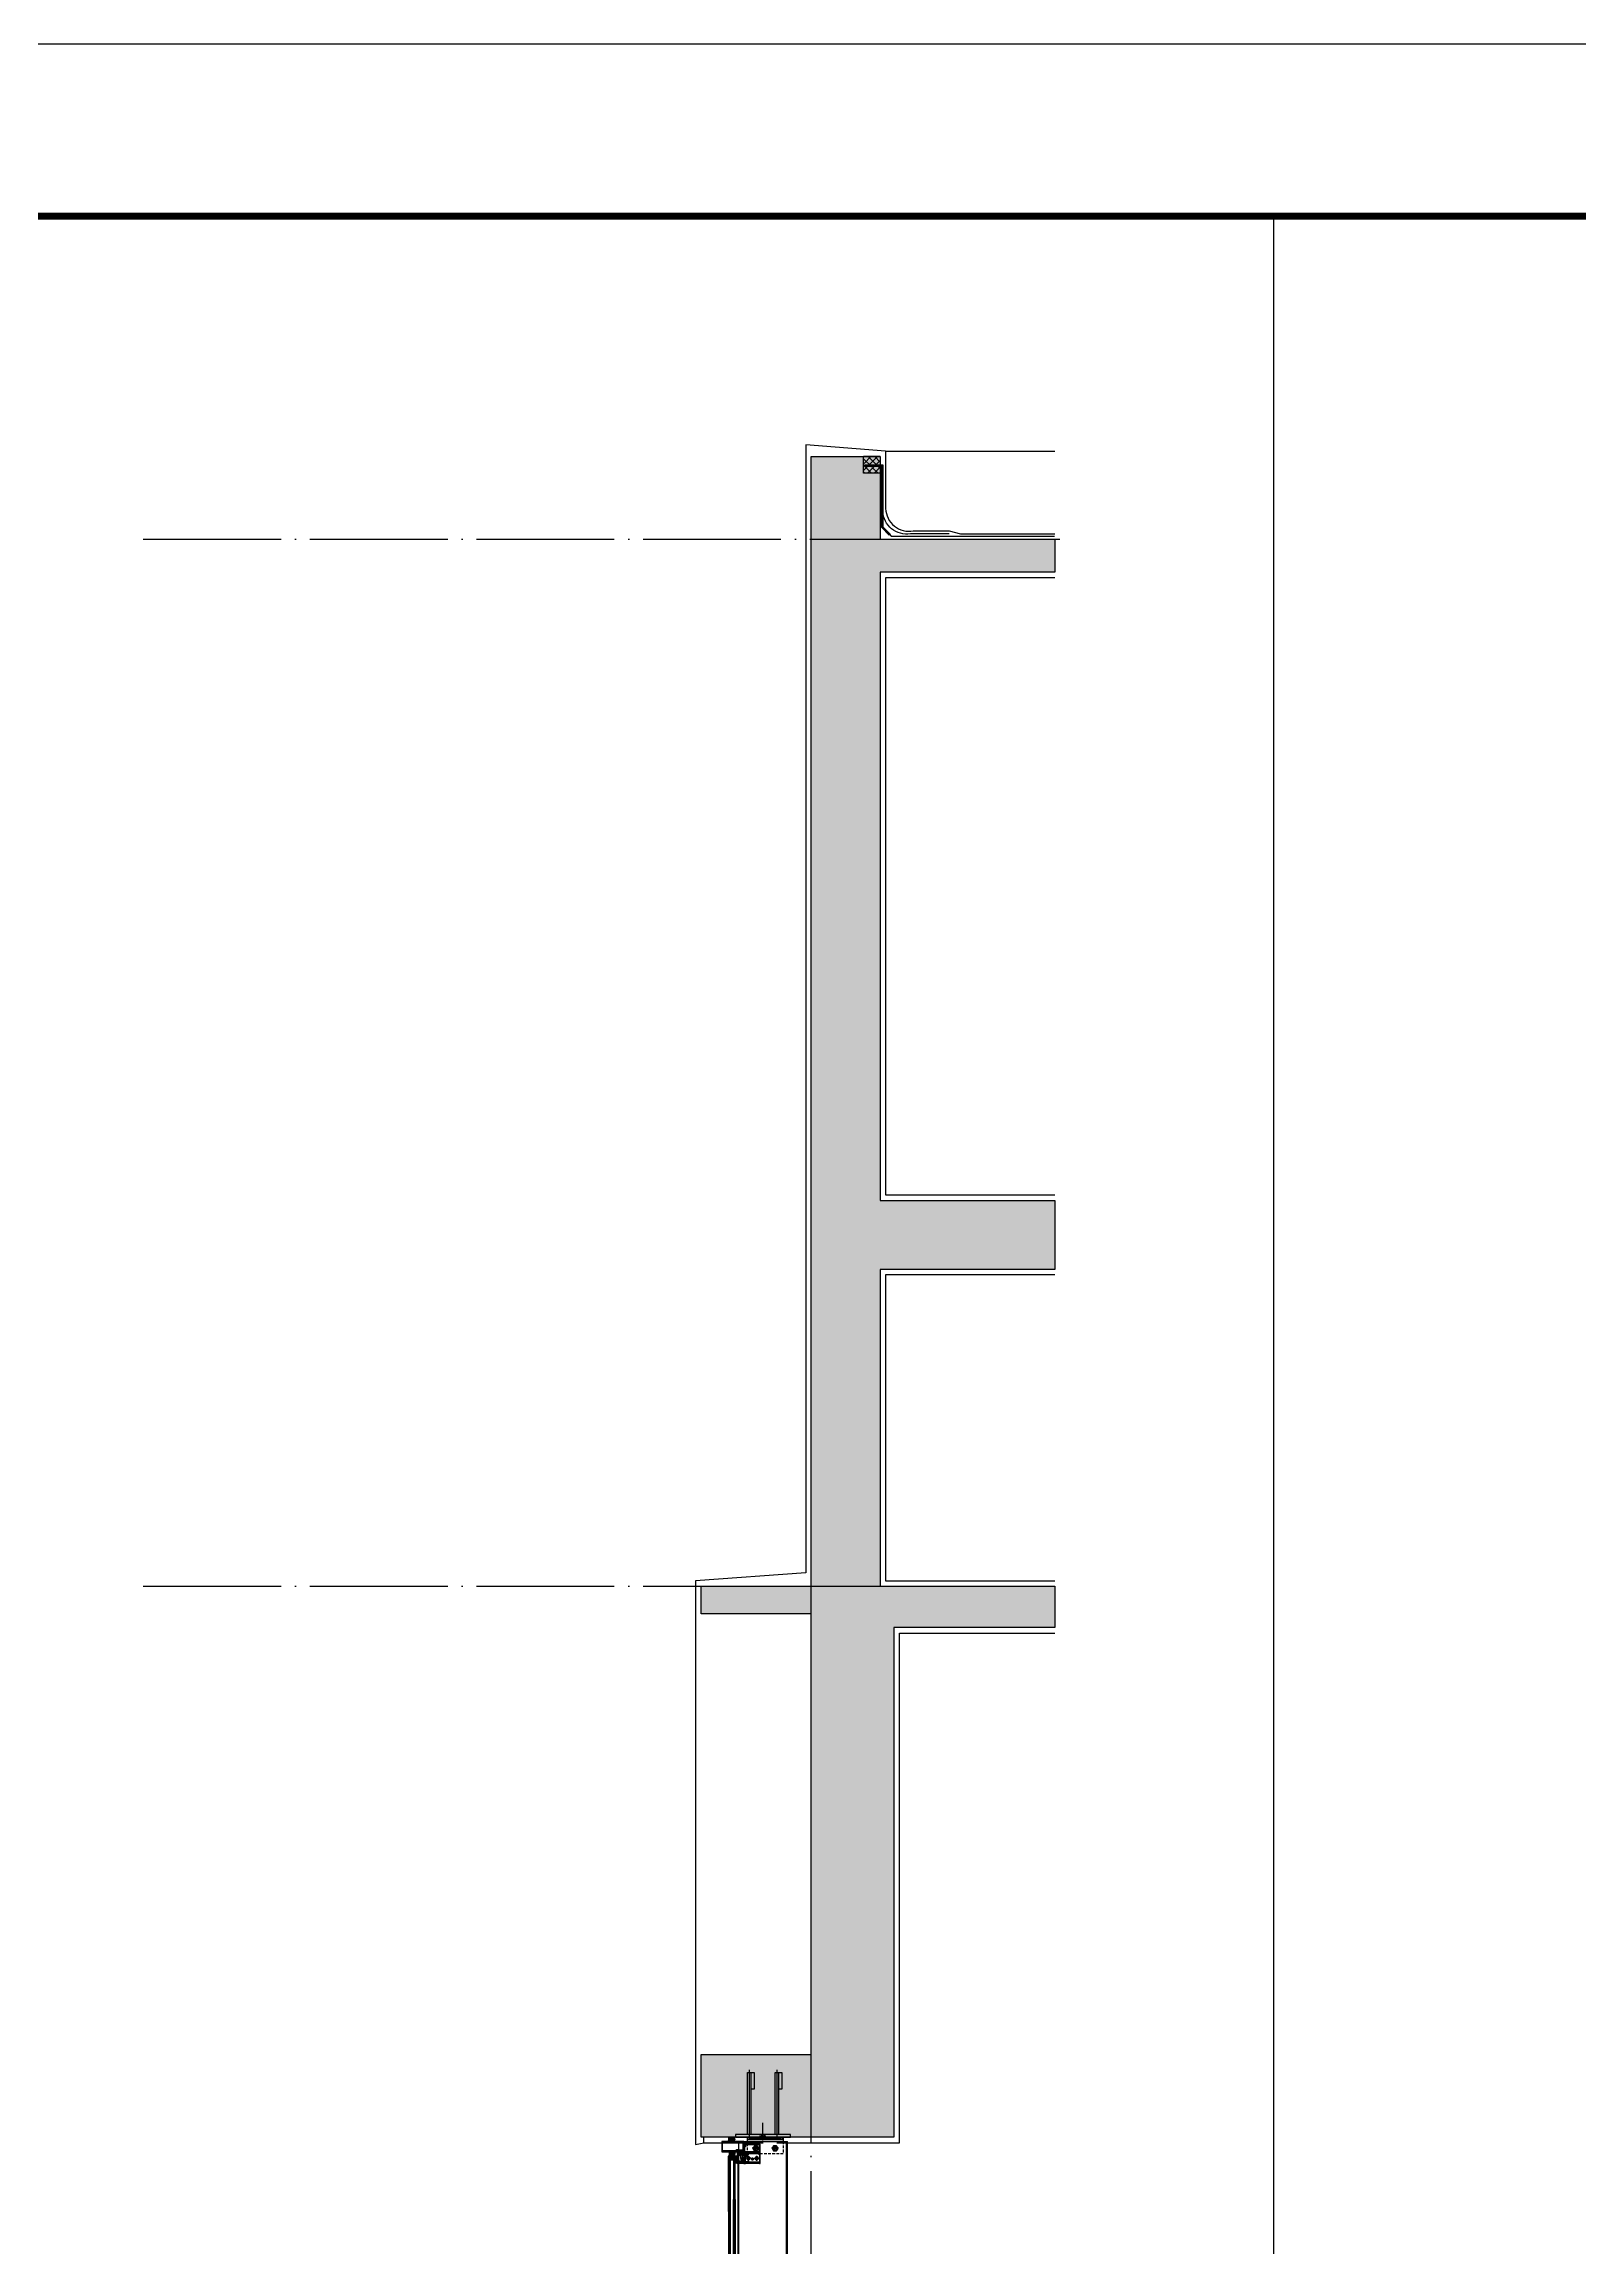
# Model space of a CAD drawing. Extents: x 6843040 to 15500510, y -6507076 to -4940511.
# Drawn here: x 7654999 to 7660575, y -6154446 to -6146447 of the extents above; entities that cross this region are included whole.
import ezdxf
from ezdxf.enums import TextEntityAlignment as Align

# ---------------------------------------------------------------- set-up
doc = ezdxf.new("R2010")
doc.units = 0
doc.header["$LTSCALE"] = 1000
doc.header["$MEASUREMENT"] = 0
for name, pattern in [('ACAD_ISO04W100', [30.5, 24, -3, 0.5, -3]), ('CENTER', [50.8, 31.75, -6.35, 6.35, -6.35]), ('CONTINOUS', [0]), ('DASHED', [0.75, 0.5, -0.25]), ('DOTE', [2.42, 2, -0.2, 0.02, -0.2]), ('HIDDEN', [0.375, 0.25, -0.125]), ('HIDDEN2', [0.1875, 0.125, -0.0625])]:
    doc.linetypes.add(name, pattern=pattern)
for name, color, linetype in [('-07B2-附件', 8, 'Continuous'), ('1', 1, 'Continuous'), ('3T_WOOD', 21, 'Continuous'), ('A.P', 21, 'Continuous'), ('Bolt', 240, 'Continuous'), ('CENTER中心线层', 1, 'CENTER'), ('COLUMN', 10, 'Continuous'), ('DOTE', 8, 'DOTE'), ('E_LINE_4', 5, 'Continuous'), ('E_LINE_5', 8, 'Continuous'), ('FASTENER紧固件', 2, 'Continuous'), ('FRSTENER紧固件', 2, 'Continuous'), ('GC', 3, 'Continuous'), ('HATCH', 9, 'Continuous'), ('LT-dim 20', 253, 'Continuous'), ('LT-dim 50', 253, 'Continuous'), ('LT-dim 8', 253, 'Continuous'), ('LT-Fill-玻璃1', 14, 'Continuous'), ('LT-中线', 6, 'Continuous'), ('LT-文字标注', 7, 'Continuous'), ('LT-焊缝', 1, 'Continuous'), ('LT-玻璃', 4, 'Continuous'), ('LT-细线', 1, 'Continuous'), ('LT-铝板', 31, 'Continuous'), ('PJ', 25, 'Continuous'), ('PUB_HATCH', 8, 'Continuous'), ('PUB_TITLE', 4, 'Continuous'), ('STELL', 2, 'Continuous'), ('XC', 61, 'Continuous'), ('XX', 8, 'DASHED'), ('ZX', 1, 'CENTER'), ('密封胶填充', 111, 'Continuous'), ('批荡层', 213, 'Continuous'), ('泡沫棒填充', 71, 'Continuous')]:
    doc.layers.add(name, color=color, linetype=linetype)
for name, color, linetype, lineweight in [('002CEN', 1, 'CENTER', 13), ('003DOT', 253, 'HIDDEN', 13), ('009CON', 6, 'CONTINOUS', 15)]:
    doc.layers.add(name, color=color, linetype=linetype, lineweight=lineweight)
doc.styles.add('LT-文字标注', font='romans.shx', dxfattribs={"width": 0.8, "bigfont": 'gbhzfs.shx'})

# ---------------------------------------------------------------- blocks, each defined once
blk = doc.blocks.new('LT-BLK-20220127160324', base_point=(-28533.2, -2765.2))
at = {"color": 1, "linetype": 'ACAD_ISO04W100', "ltscale": 0.4}
for p, q in [((-28777.8, -2715.2), (-28533.2, -2715.2)), ((-28521.3, -2765.2), (-28586, -2765.2)), ((-28777.8, -2815.2), (-28533.2, -2815.2))]:
    blk.add_line(p, q, dxfattribs=at)
at = {"layer": 'GC', "color": 3}
for points in [[(-28543.2, -2709.2), (-28768.2, -2709.2)], [(-28768.2, -2709.2), (-28768.2, -2733.2), (-28708.2, -2733.2), (-28708.2, -2721.2)], [(-28543.2, -2809.2), (-28768.2, -2809.2)], [(-28768.2, -2809.2), (-28768.2, -2833.2), (-28708.2, -2833.2), (-28708.2, -2821.2)]]:
    blk.add_lwpolyline(points, dxfattribs=at)
blk.add_lwpolyline([(-28543.2, -2865.2), (-28543.2, -2665.2), (-28533.2, -2665.2), (-28533.2, -2865.2)], close=True, dxfattribs=at)
at = {"layer": 'GC', "ltscale": 3}
for points in [[(-28768.2, -2721.2), (-28543.2, -2721.2)], [(-28768.2, -2821.2), (-28543.2, -2821.2)]]:
    blk.add_lwpolyline(points, dxfattribs=at)
at = {"layer": 'LT-文字标注', "style": 'LT-文字标注', "width": 0.8}
blk.add_text('MJ-01', height=6, rotation=270, dxfattribs=at).set_placement((-28541.6, -2776.9), align=Align.BOTTOM_RIGHT)
blk = doc.blocks.new('LT-BLK-20221110170712', base_point=(70366.6, 148976.2))
at = {"layer": 'LT-铝板'}
blk.add_lwpolyline([(70377.3, 148988.7), (70366.8, 148988.7, 0.414214), (70366.3, 148988.2), (70366.3, 148986.2, 0.414214), (70366.8, 148985.7), (70370.3, 148985.7, -0.414214), (70370.8, 148985.2), (70370.8, 148981.7), (70370.8, 148978.2, -0.414214), (70370.3, 148977.7), (70366.8, 148977.7, 0.414214), (70366.3, 148977.2), (70366.3, 148975.2, 0.414214), (70366.8, 148974.7), (70372.3, 148974.7, -0.414214), (70372.8, 148974.2), (70372.8, 148962.7, -0.414214), (70372.3, 148962.2, 0.414214), (70371.8, 148961.7), (70371.8, 148960.7, 0.414214), (70372.3, 148960.2), (70375.3, 148960.2, 0.339454), (70375.8, 148960.6), (70377.3, 148966.2), (70377.3, 148981.2), (70376.8, 148981.7), (70377.3, 148982.2)], format="xyb", close=True, dxfattribs=at)
blk = doc.blocks.new('LT-BLK-20221110170740', base_point=(70370.1, 148964.7))
at = {"layer": 'LT-细线', "lineweight": 25}
blk.add_lwpolyline([(70366.5, 148952.2), (70366.5, 148951.4, 0.414214), (70366.7, 148951.2), (70367.6, 148951.2, 0.414214), (70367.8, 148951.4), (70367.8, 148963.2, -0.414214), (70368, 148963.3), (70369, 148963.3, -0.487404), (70369.1, 148963.2), (70369.1, 148962, 0.414214), (70369.3, 148961.8), (70370, 148961.8, 0.414214), (70370.1, 148962), (70370.1, 148967.5, 0.414214), (70370, 148967.6), (70369.3, 148967.6, 0.414214), (70369.1, 148967.5), (70369.1, 148966.3, -0.487404), (70369, 148966.1), (70368, 148966.1, -0.414214), (70367.8, 148966.3), (70367.8, 148969, 0.414214), (70367.6, 148969.2), (70366.7, 148969.2, 0.414214), (70366.5, 148969), (70366.5, 148968.2, -0.287157), (70366.5, 148966.2, -0.287157), (70366.5, 148964.2, -0.287157), (70366.5, 148962.2, -0.287157), (70366.5, 148960.2, -0.287157), (70366.5, 148958.2, -0.287157), (70366.5, 148956.2, -0.287157), (70366.5, 148954.2, -0.287157)], format="xyb", close=True, dxfattribs=at)
blk = doc.blocks.new('LT-BLK-20221110170832', base_point=(70370.1, 148964.7))
at = {"layer": '1'}
h = blk.add_hatch(dxfattribs=at)
h.set_pattern_fill('ANSI31', color=252, scale=0.3, angle=-180, style=0)
h.set_pattern_definition([(315, (69125.05355, 144959.7555), (-0.6735192, -0.6735192), [])])
h.paths.add_polyline_path([(70367.8, 148963.2, -0.414214), (70368, 148963.3), (70369, 148963.3, -0.487404), (70369.1, 148963.2), (70369.1, 148962, 0.414214), (70369.3, 148961.8), (70370, 148961.8, 0.414214), (70370.1, 148962), (70370.1, 148967.5, 0.414214), (70370, 148967.6), (70369.3, 148967.6, 0.414214), (70369.1, 148967.5), (70369.1, 148966.3, -0.487404), (70369, 148966.1), (70368, 148966.1, -0.414214), (70367.8, 148966.3), (70367.8, 148969, 0.414214), (70367.6, 148969.2), (70366.7, 148969.2, 0.414214), (70366.5, 148969), (70366.5, 148968.2, -0.287157), (70366.5, 148966.2, -0.287157), (70366.5, 148964.2, -0.287157), (70366.5, 148962.2, -0.287157), (70366.5, 148960.2, -0.287157), (70366.5, 148958.2, -0.287157), (70366.5, 148956.2, -0.287157), (70366.5, 148954.2, -0.287157), (70366.5, 148952.2), (70366.5, 148951.4, 0.414214), (70366.7, 148951.2), (70367.6, 148951.2, 0.414214), (70367.8, 148951.4)])
at = {"layer": 'LT-细线'}
blk.add_blockref('LT-BLK-20221110170740', (70370.1, 148964.7), dxfattribs=at)
blk = doc.blocks.new('LT-BLK-20221110170731', base_point=(70370.1, 148951.3))
at = {"layer": 'LT-铝板'}
for points in [[(70391.5, 148949.7, 0.414214), (70391, 148950.2), (70389, 148950.2, -0.414214), (70387.5, 148951.7), (70387.5, 148976.2, 0.414214), (70387, 148976.7), (70386, 148976.7, 0.414214), (70385.5, 148976.2), (70385.5, 148959.2, -0.414214), (70385, 148958.7), (70372.6, 148958.7, -0.414214), (70372.1, 148959.2), (70372.1, 148969.8, -0.267949), (70372.4, 148970.3, 0.267949), (70372.6, 148970.7), (70372.6, 148970.7, 0.414214), (70372.1, 148971.2), (70367.4, 148971.2, 0.414214), (70366.6, 148970.5), (70366.6, 148970.5, 0.402543), (70367.3, 148969.7, -0.402543), (70367.8, 148969.2), (70367.8, 148967.2, 0.414214), (70368.3, 148966.7, 0.414214), (70368.8, 148967.2), (70368.8, 148967.7, -0.414214), (70369.3, 148968.2), (70369.6, 148968.2, -0.414214), (70370.1, 148967.7), (70370.1, 148961.7, -0.414214), (70369.6, 148961.2), (70369.3, 148961.2, -0.414214), (70368.8, 148961.7), (70368.8, 148962.2, 0.414214), (70368.3, 148962.7), (70368.3, 148962.7, 0.414214), (70367.8, 148962.2), (70367.8, 148951.2, -0.402543), (70367.3, 148950.7, 0.402543), (70366.6, 148950, 0.414214), (70367.4, 148949.2), (70391, 148949.2, 0.414214)], [(70385, 148951.2, 0.414214), (70385.5, 148951.7), (70385.5, 148956.7, 0.414214), (70385, 148957.2), (70370.3, 148957.2, 0.414214), (70369.8, 148956.7), (70369.8, 148951.7, 0.414214), (70370.3, 148951.2)]]:
    blk.add_lwpolyline(points, format="xyb", close=True, dxfattribs=at)
blk = doc.blocks.new('LT-BLK-20221110171121', base_point=(70395.5, 148950.2))
at = {"layer": '1'}
h = blk.add_hatch(dxfattribs=at)
h.set_pattern_fill('ANSI37', color=252, scale=0.5, angle=-180, style=0)
h.set_pattern_definition([(315, (70258.9578, 147994.0747), (-1.122532, -1.122532), []), (225, (70258.9578, 147994.0747), (-1.122532, 1.122532), [])])
h.paths.add_polyline_path([(70387.5, 148973.7), (70387.5, 148956.7), (70397.5, 148956.7), (70397.5, 148973.7)])
at = {"layer": '1', "color": 252}
for p, q in [((70397.5, 148948.9), (70387.5, 148956.7)), ((70397.5, 148956.7), (70387.5, 148948.9)), ((70397.5, 148948.9), (70387.5, 148956.7)), ((70397.5, 148956.7), (70387.5, 148948.9))]:
    blk.add_line(p, q, dxfattribs=at)
at = {"layer": 'LT-细线'}
for points in [[(70397.5, 148972.7), (70398.5, 148973.7), (70387.5, 148973.7)], [(70397.5, 148972.7), (70397.5, 148948.9), (70387.5, 148948.9), (70387.5, 148973.7)], [(70387.5, 148956.7), (70397.5, 148956.7)]]:
    blk.add_lwpolyline(points, dxfattribs=at)
blk = doc.blocks.new('LT-耐候密封胶缝')
at = {"layer": '密封胶填充'}
h = blk.add_hatch(dxfattribs=at)
h.set_pattern_fill('ANSI38', color=8, scale=0.04, angle=180, style=0)
h.set_pattern_definition([(225, (-9e-13, 6e-11), (0.0449013, -0.0449013), []), (315, (-9e-13, 6e-11), (0.134704, -0.0449013), [0.15875, -0.09525])])
edge = h.paths.add_edge_path()
edge.add_line((0.5, -1), (0.5, -0.02))
edge.add_arc((0, 1.8), 1.89, 254.6198, 285.3802, ccw=False)
edge.add_line((-0.5, -0.02), (-0.5, -1))
edge.add_arc((0, -1), 0.5, 0, 180, ccw=False)
at = {"layer": '泡沫棒填充'}
h = blk.add_hatch(dxfattribs=at)
h.set_pattern_fill('HONEY', color=8, scale=0.026667, angle=180, style=0)
h.set_pattern_definition([(180, (104.55329, -12.9341), (-0.127, -0.073323467), [0.08466667, -0.16933333]), (300, (104.55329, -12.9341), (0.126999985, -0.073323493), [0.08466667, -0.16933333]), (240, (104.55329, -12.9341), (-1.5e-08, -0.14664696), [-0.16933333, 0.08466667])])
h.paths.add_polyline_path([(0.5, -1, -1), (-0.5, -1, -1)])
at = {"layer": 'LT-细线'}
for points in [[(-0.5, -1), (-0.5, -0.02)], [(0.5, -0.02), (0.5, -1)]]:
    blk.add_lwpolyline(points, dxfattribs=at)
blk.add_lwpolyline([(-0.5, -0.02, 0.135029), (0.5, -0.02, 0.135029)], format="xyb", dxfattribs=at)
blk.add_circle((0, -1), 0.5, dxfattribs=at)
blk = doc.blocks.new('*U251')
at = {"layer": '-07B2-附件', "color": 6, "lineweight": -3}
for p, q in [((-5, 3.6), (-5, 0)), ((5, 0), (-5, 0)), ((-3, -15.1), (-3, 0)), ((0, 3.6), (0, 0)), ((0, 3.6), (0, 0)), ((3, -15.1), (3, 0)), ((5, 3.6), (5, 0)), ((6, -15.1), (-6, -15.1)), ((-6, -16.7), (-6, -15.1)), ((6, -16.7), (-6, -16.7)), ((-5.8, -23.1), (-5.8, -18.7)), ((-4.6, -18.3), (-4.6, -16.7)), ((4.6, -18.3), (-4.6, -18.3)), ((-4.3, -23.5), (4.3, -23.5)), ((3.9, -18.3), (-3.9, -18.3)), ((-3, -6), (-2.4, -7.2)), ((3, -6), (-3, -6)), ((3, -7.2), (-3, -7.2)), ((-3, -27.5), (-3, -23.5)), ((3, -27.5), (-3, -27.5)), ((-3, -27.5), (-2.4, -28.1)), ((-2.9, -23.1), (-2.9, -18.7)), ((-2.4, -15.1), (-2.4, -7.2)), ((-2.4, -28.1), (-2.4, -23.5)), ((2.4, -28.1), (-2.4, -28.1)), ((0, -18.3), (-0.9, -16.7)), ((0.9, -18.3), (0, -16.7)), ((3, -6), (2.4, -7.2)), ((2.4, -15.1), (2.4, -7.2)), ((2.4, -28.1), (2.4, -23.5)), ((3, -27.5), (2.4, -28.1)), ((2.9, -23.1), (2.9, -18.7)), ((3, -27.5), (3, -23.5)), ((4.6, -18.3), (4.6, -16.7)), ((5.8, -23.1), (5.8, -18.7)), ((6, -16.7), (6, -15.1))]:
    blk.add_line(p, q, dxfattribs=at)
blk.add_lwpolyline([(-2.5, 4.1), (2.5, 4.1)], dxfattribs=at)
for centre, radius, start, end in [((-2.5, -2.8), 6.91, 68.79398, 111.20602), ((2.5, -2.8), 6.91, 68.79398, 111.20602), ((-4.3, -21.2), 2.89, 60, 120), ((-4.3, -20.6), 2.89, 240, 300), ((0, -29.3), 11, 74.73852, 105.26148), ((0, -12.5), 11, 254.73852, 285.26148), ((4.3, -21.2), 2.89, 60, 120), ((4.3, -20.6), 2.89, 240, 300)]:
    blk.add_arc(centre, radius, start, end, dxfattribs=at)
blk = doc.blocks.new('*U167')
at = {"layer": 'CENTER中心线层', "ltscale": 3}
for p, q in [((5.2, 0), (-4.7, 0)), ((0, 5), (0, -5))]:
    blk.add_line(p, q, dxfattribs=at)
at = {"layer": 'FASTENER紧固件'}
for p, q in [((-2.5, 0.6), (-0.6, 0.4)), ((-2.1, 0.6), (-2.1, -0.6)), ((-1.6, 0.5), (-0.8, 0.8)), ((-0.5, 1.6), (-0.8, 0.8)), ((-0.8, 0.8), (-0.4, 0.4)), ((-0.6, 2.5), (-0.4, 0.6)), ((0.6, 2.1), (-0.6, 2.1)), ((-0.6, 0.4), (-0.4, 0.4)), ((-0.6, -0.4), (-0.6, 0.4)), ((-0.4, 0.4), (-0.4, 0.6)), ((-0.4, 0.6), (0.4, 0.6)), ((0.6, 2.5), (0.4, 0.6)), ((0.8, 0.8), (0.4, 0.4)), ((0.4, 0.6), (0.4, 0.4)), ((0.4, 0.4), (0.6, 0.4)), ((0.5, 1.6), (0.8, 0.8)), ((2.5, 0.6), (0.6, 0.4)), ((0.6, 0.4), (0.6, -0.4)), ((1.6, 0.5), (0.8, 0.8)), ((2.1, 0.6), (2.1, -0.6)), ((-2.5, -0.6), (-0.6, -0.4)), ((-1.6, -0.5), (-0.8, -0.8)), ((-0.8, -0.8), (-0.4, -0.4)), ((-0.5, -1.6), (-0.8, -0.8)), ((-0.4, -0.4), (-0.6, -0.4)), ((-0.6, -2.5), (-0.4, -0.6)), ((0.6, -2.1), (-0.6, -2.1)), ((-0.4, -0.6), (-0.4, -0.4)), ((0.4, -0.6), (-0.4, -0.6)), ((0.6, -0.4), (0.4, -0.4)), ((0.4, -0.4), (0.4, -0.6)), ((0.8, -0.8), (0.4, -0.4)), ((0.6, -2.5), (0.4, -0.6)), ((0.5, -1.6), (0.8, -0.8)), ((2.5, -0.6), (0.6, -0.4)), ((1.6, -0.5), (0.8, -0.8))]:
    blk.add_line(p, q, dxfattribs=at)
blk.add_circle((0, 0), 4, dxfattribs=at)
blk = doc.blocks.new('M6-W-F')
at = {"layer": 'PJ', "extrusion": (0.866025, -0.5, 0)}
for p, q in [((-3, 4.8), (-5.6, 0.2)), ((3, -4.8), (5.6, -0.2))]:
    blk.add_line(p, q, dxfattribs=at)
at = {"layer": 'PJ', "extrusion": (0, 1, 0)}
for p, q in [((2.6, 5), (-2.6, 5)), ((-2.6, -5), (2.6, -5))]:
    blk.add_line(p, q, dxfattribs=at)
at = {"layer": 'PJ', "extrusion": (0.866025, 0.5, 0)}
for p, q in [((5.6, 0.2), (3, 4.8)), ((-5.6, -0.2), (-3, -4.8))]:
    blk.add_line(p, q, dxfattribs=at)
at = {"layer": 'PJ'}
for radius in [6, 4.45, 2.46]:
    blk.add_circle((0, 0), radius, dxfattribs=at)
for radius, start, end in [(5.65, 177.73949, 182.26051), (5.65, 117.73949, 122.26051), (3, 275.72958, 185.72958), (5.65, 57.73949, 62.26051), (5.65, 357.73949, 2.26051), (5.65, 237.73949, 242.26051), (5.65, 297.73949, 302.26051)]:
    blk.add_arc((0, 0), radius, start, end, dxfattribs=at)
at = {"layer": 'ZX', "ltscale": 0.6, "extrusion": (1, 0, 0)}
blk.add_line((0, -9.5), (0, 9.5), dxfattribs=at)
at = {"layer": 'ZX', "ltscale": 0.6, "extrusion": (0, 1, 0)}
blk.add_line((9.5, 0), (-9.5, 0), dxfattribs=at)
blk = doc.blocks.new('LT-BLK-20240527212027', base_point=(-4578.7, 6644.9))
at = {"layer": 'LT-中线', "ltscale": 10}
for p, q in [((-4558.2, 6648.9), (-4601.2, 6648.9)), ((-4601.2, 6644.9), (-4601.2, 6648.9)), ((-4558.2, 6644.9), (-4601.2, 6644.9)), ((-4597.2, 6641.4), (-4601.2, 6641.4)), ((-4601.2, 6641.4), (-4601.2, 6614.4)), ((-4597.2, 6644.9), (-4597.2, 6641.4)), ((-4562.2, 6644.9), (-4562.2, 6641.4)), ((-4558.2, 6641.4), (-4562.2, 6641.4)), ((-4558.2, 6644.9), (-4558.2, 6648.9)), ((-4558.2, 6641.4), (-4558.2, 6635.1)), ((-4564.2, 6614.4), (-4601.2, 6614.4)), ((-4564.2, 6614.4), (-4550.7, 6614.4)), ((-4550.7, 6635.1), (-4558.2, 6635.1)), ((-4550.7, 6614.4), (-4550.7, 6635.1))]:
    blk.add_line(p, q, dxfattribs=at)
at = {"layer": 'FRSTENER紧固件', "xscale": -1, "rotation": 180}
blk.add_blockref('*U167', (-4575.9, 6624.4), dxfattribs=at)
at = {"layer": 'PJ'}
blk.add_blockref('M6-W-F', (-4591.2, 6626.9), dxfattribs=at)
at = {"layer": 'PJ', "xscale": -1}
blk.add_blockref('M6-W-F', (-4560.7, 6626.9), dxfattribs=at)
blk = doc.blocks.new('LT-BLK-20240527212049', base_point=(-4575.8, 6610.9))
at = {"layer": 'LT-铝板'}
blk.add_lwpolyline([(-4552.6, 6614.7, 1), (-4552.6, 6616), (-4554.1, 6616, 0.414214), (-4555.1, 6615), (-4555.1, 6613.1, -0.414214), (-4555.6, 6612.6), (-4595.8, 6612.6, -0.414214), (-4596.3, 6613.1), (-4596.3, 6616, 0.654649), (-4596.8, 6616.2), (-4598, 6615, 0.504901), (-4598, 6614.6), (-4597.6, 6614.3), (-4597.6, 6612.6), (-4600.7, 6612.6, 0.414214), (-4601, 6612.3), (-4601, 6611.2, 0.414214), (-4600.7, 6610.9), (-4551, 6610.9, 0.916331), (-4550.9, 6612.2), (-4553.8, 6612.7), (-4553.8, 6614.7)], format="xyb", close=True, dxfattribs=at)
blk = doc.blocks.new('LT-BLK-20240910160700', base_point=(-5089123.4, -205701.6))
at = {"layer": 'LT-铝板'}
for points in [[(-5089076.9, -205700.1), (-5089076.9, -205695.8), (-5089120.9, -205695.8), (-5089120.9, -205700.1), (-5089116.9, -205700.1), (-5089116.9, -205703.1), (-5089120.9, -205703.1), (-5089120.9, -205733), (-5089117.8, -205733, -1), (-5089117.8, -205734.8), (-5089120.4, -205734.8), (-5089120.4, -205736.6), (-5089123.4, -205736.6), (-5089123.4, -205666.6), (-5089063.4, -205666.6), (-5089063.4, -205669.8), (-5089064.6, -205669.8), (-5089064.6, -205668.8), (-5089067.6, -205668.8), (-5089067.6, -205674.4), (-5089064.6, -205674.4), (-5089064.6, -205673.3), (-5089063.4, -205673.3), (-5089063.4, -205687.1), (-5089063.4, -205687.1), (-5089063.4, -205690.1), (-5089063.4, -205690.1), (-5089063.4, -205692.3), (-5089063.9, -205692.3), (-5089063.9, -205695.3), (-5089063.4, -205695.3), (-5089063.4, -205698.3), (-5089066.4, -205698.3), (-5089066.4, -205696.3), (-5089073.4, -205696.3, 0.414214), (-5089074.4, -205697.3), (-5089074.4, -205705.8, 0.414214), (-5089073.4, -205706.8), (-5089066.4, -205706.8), (-5089066.4, -205704.8), (-5089063.4, -205704.8), (-5089063.4, -205707.8), (-5089063.9, -205707.8), (-5089063.9, -205710.8), (-5089063.4, -205710.8), (-5089063.4, -205729.8), (-5089064.6, -205729.8), (-5089064.6, -205728.8), (-5089067.6, -205728.8), (-5089067.6, -205734.4), (-5089064.6, -205734.4), (-5089064.6, -205733.3), (-5089063.4, -205733.3), (-5089063.4, -205736.6), (-5089069.4, -205736.6), (-5089069.4, -205734.8), (-5089072, -205734.8, -1), (-5089072, -205733), (-5089069.4, -205733), (-5089069.4, -205728.1, -0.414214), (-5089067.9, -205726.6), (-5089066.4, -205726.6), (-5089066.4, -205710.3, 0.414214), (-5089067.4, -205709.3), (-5089075.9, -205709.3, -0.414214), (-5089076.9, -205708.3), (-5089076.9, -205703.1), (-5089080.9, -205703.1), (-5089080.9, -205700.1)], [(-5089120.9, -205692.8), (-5089120.9, -205669.6, -0.414214), (-5089119.9, -205668.6), (-5089069.6, -205668.6), (-5089069.6, -205675.1, 0.414214), (-5089068.1, -205676.6), (-5089066.4, -205676.6), (-5089066.4, -205692.3, -0.414214), (-5089067.9, -205693.8), (-5089119.9, -205693.8, -0.414214)]]:
    blk.add_lwpolyline(points, format="xyb", close=True, dxfattribs=at)
blk = doc.blocks.new('*U248')
at = {"layer": '002CEN', "ltscale": 5}
blk.add_line((-2.5, 0), (8.2, 0), dxfattribs=at)
at = {"layer": '003DOT', "ltscale": 5}
for p, q in [((0, 2), (6, 2)), ((0, -2), (6, -2))]:
    blk.add_line(p, q, dxfattribs=at)
at = {"layer": '009CON'}
for p, q in [((-1.7, 1.1), (-1.7, -1.1)), ((-0.4, 4.1), (0, 4.1)), ((0, 4.1), (0, -4.1)), ((7.5, 0), (8.3, 1.4)), ((-0.4, -4.1), (0, -4.1)), ((7.5, 0), (8.3, -1.4))]:
    blk.add_line(p, q, dxfattribs=at)
for centre, radius, start, end in [((5, 0), 6.8, 142.44239, 170.55153), ((7.2, 2), 1.2, 332.13483, 180), ((5, 0), 6.8, 189.44847, 217.55761), ((7.2, -2), 1.2, 180, 27.86517)]:
    blk.add_arc(centre, radius, start, end, dxfattribs=at)
blk = doc.blocks.new('GB41-M12-3')
at = {"color": 8, "linetype": 'CENTER'}
for p, q in [((-11.7, 0), (11.5, 0)), ((0, -12.7), (0, 12.5))]:
    blk.add_line(p, q, dxfattribs=at)
at = {"color": 8}
blk.add_circle((0, 0), 4.86, dxfattribs=at)
blk.add_arc((0, 0), 6, 259.35997, 190.22152, dxfattribs=at)
at = {"layer": 'Bolt'}
blk.add_lwpolyline([(9, 5.2), (0, 10.4), (-9, 5.2), (-9, -5.2), (0, -10.4), (9, -5.2)], close=True, dxfattribs=at)
blk.add_circle((0, 0), 9, dxfattribs=at)
blk = doc.blocks.new('LT-BLK-20221111091121', base_point=(71587.7, 152078.7))
at = {"layer": 'LT-焊缝'}
blk.add_lwpolyline([(71694.6, 152073.5, 0.267949), (71697.6, 152078.7, -0.57735), (71688.6, 152073.5, 0.267949), (71691.6, 152078.7, -0.57735), (71682.6, 152073.5, 0.267949), (71685.6, 152078.7, -0.57735), (71676.6, 152073.5, 0.267949), (71679.6, 152078.7, -0.57735), (71670.6, 152073.5, 0.267949), (71673.6, 152078.7, -0.57735), (71664.6, 152073.5, 0.267949), (71667.6, 152078.7, -0.57735), (71658.6, 152073.5, 0.267949), (71661.6, 152078.7, -0.57735), (71652.6, 152073.5, 0.267949), (71655.6, 152078.7, -0.57735), (71646.6, 152073.5, 0.267949), (71649.6, 152078.7, -0.57735), (71640.6, 152073.5, 0.267949), (71643.6, 152078.7, -0.57735), (71634.6, 152073.5, 0.267949), (71637.6, 152078.7, -0.57735), (71628.6, 152073.5, 0.267949), (71631.6, 152078.7, -0.57735), (71622.6, 152073.5, 0.267949), (71625.6, 152078.7, -0.57735), (71616.6, 152073.5, 0.267949), (71619.6, 152078.7, -0.57735), (71610.6, 152073.5, 0.267949), (71613.6, 152078.7, -0.57735), (71604.6, 152073.5, 0.267949), (71607.6, 152078.7, -0.57735), (71598.6, 152073.5, 0.267949), (71601.6, 152078.7, -0.57735), (71592.6, 152073.5, 0.267949), (71595.6, 152078.7, -0.57735), (71586.6, 152073.5, 0.267949), (71589.6, 152078.7, -0.57735), (71580.6, 152073.5, 0.267949), (71583.6, 152078.7, -1), (71571.6, 152078.7)], format="xyb", dxfattribs=at)
at = {"layer": 'STELL'}
blk.add_line((71701.6, 152070.7), (71571.6, 152070.7), dxfattribs=at)
blk.add_lwpolyline([(71701.6, 152063.7), (71701.6, 152078.7), (71571.6, 152078.7), (71571.6, 152063.7)], dxfattribs=at)
at = {"layer": 'XX', "ltscale": 0.02}
for p, q in [((71571.6, 152063.7), (71571.6, 152018.7)), ((71701.6, 152016.2), (71701.6, 152063.7)), ((71571.6, 152018.7), (71701.6, 152018.7))]:
    blk.add_line(p, q, dxfattribs=at)
at = {"layer": 'Bolt', "xscale": -1, "rotation": 270}
for p in [(71601.6, 152038.7), (71671.6, 152038.7)]:
    blk.add_blockref('GB41-M12-3', p, dxfattribs=at)
blk = doc.blocks.new('LT-BLK-20240528090141', base_point=(2057.9, 290.5))
at = {"layer": 'XC'}
blk.add_line((2100.5, 295.6), (2059.2, 291.2), dxfattribs=at)
blk.add_lwpolyline([(2100.5, 295.6), (2107.6, 297.4, 0.340873), (2108, 297.9), (2108, 298.1, 0.414214), (2107.5, 298.6), (2079.2, 298.7, 0.057672), (2076.9, 298.4), (2057.5, 293.8, -0.325637), (2052.1, 296.1), (2050.5, 298.8, 0.266494), (2049.6, 299.3), (2047.4, 299.3, 0.613237), (2047, 298.5), (2052.2, 291.4, 0.239743), (2053, 291), (2055.9, 291, -0.414214), (2056.4, 290.5), (2056.4, 288.5, 0.414214), (2056.9, 288), (2057.9, 288, 0.414214), (2058.4, 288.5), (2058.4, 290.2, -0.374148), (2059.2, 291.2)], format="xyb", dxfattribs=at)
blk = doc.blocks.new('LT-BLK-20240528090345', base_point=(1986.4, 298.6))
at = {"layer": 'LT-细线'}
blk.add_lwpolyline([(1986.4, 301.6), (1986.4, 298.6), (2005.5, 298.6), (2005.5, 301.6), (1986.4, 301.6), (2005.5, 298.6), (1986.4, 298.6), (2005.5, 301.6)], dxfattribs=at)
blk = doc.blocks.new('*U266')
at = {"layer": '1'}
h = blk.add_hatch(dxfattribs=at)
h.set_pattern_fill('ANSI37', color=252, scale=0.5, angle=-180, style=0)
h.set_pattern_definition([(225, (6776707.0319, -51514.8134), (1.12253201513, -1.12253201513), []), (315, (6776707.0319, -51514.8134), (1.12253201513, 1.12253201513), [])])
h.paths.add_polyline_path([(6.2, 14.5), (4.7, 17.5), (3.7, 17.5), (3.7, 8.5), (2.7, 7.5), (16.7, 7.5), (15.7, 8.5), (15.7, 17.5), (14.7, 17.5), (13.2, 14.5)])
h = blk.add_hatch(dxfattribs=at)
h.set_pattern_fill('ANSI37', color=252, scale=0.1, angle=-180, style=0)
h.set_pattern_definition([(225, (6776707.03187, -51514.8134), (0.224506403027, -0.224506403027), []), (315, (6776707.03187, -51514.8134), (0.224506403027, 0.224506403027), [])])
h.paths.add_polyline_path([(15.7, 21.5), (14.7, 21.5), (14.7, 17.5), (15.7, 17.5)])
h.paths.add_polyline_path([(4.7, 21.5), (3.7, 21.5), (3.7, 17.5), (4.7, 17.5)])
h = blk.add_hatch(dxfattribs=at)
h.set_pattern_fill('HEX', color=252, scale=0.19, angle=-360, style=0)
h.set_pattern_definition([(360, (6776707.0319, -51514.8134), (1e-15, 1.0448594), [0.60325, -1.2065]), (120, (6776707.0319, -51514.8134), (-0.90487478378, -0.5224297), [0.60325, -1.2065]), (60, (6776707.6351, -51514.8134), (-0.90487478378, 0.5224297), [0.60325, -1.2065])])
edge = h.paths.add_edge_path()
edge.add_line((14.2, 17.6), (13, 15))
edge.add_line((14.2, 17.6), (14.2, 21))
edge.add_line((14.2, 21), (5.2, 21))
edge.add_line((5.2, 21), (5.2, 17.6))
edge.add_line((5.2, 17.6), (6.5, 15))
edge.add_line((6.5, 15), (13, 15))
h = blk.add_hatch(dxfattribs=at)
h.set_pattern_fill('ANSI37', color=252, scale=0.5, angle=-270, style=0)
h.set_pattern_definition([(135, (-289720.0529, -1679555.0618), (-1.1225320151, -1.1225320151), []), (225, (-289720.0529, -1679555.0618), (1.1225320151, -1.1225320151), [])])
h.paths.add_polyline_path([(6.2, -14.5), (4.7, -17.5), (3.7, -17.5), (3.7, -8.5), (2.7, -7.5), (16.7, -7.5), (15.7, -8.5), (15.7, -17.5), (14.7, -17.5), (13.2, -14.5)])
h = blk.add_hatch(dxfattribs=at)
h.set_pattern_fill('ANSI37', color=252, scale=0.1, angle=-270, style=0)
h.set_pattern_definition([(135, (-289720.05292, -1679555.0618), (-0.224506403027, -0.224506403027), []), (225, (-289720.05292, -1679555.0618), (0.224506403027, -0.224506403027), [])])
h.paths.add_polyline_path([(15.7, -21.5), (14.7, -21.5), (14.7, -17.5), (15.7, -17.5)])
h.paths.add_polyline_path([(4.7, -21.5), (3.7, -21.5), (3.7, -17.5), (4.7, -17.5)])
h = blk.add_hatch(dxfattribs=at)
h.set_pattern_fill('HEX', color=252, scale=0.19, angle=-450, style=0)
h.set_pattern_definition([(270, (-289720.0529, -1679555.0618), (1.0448594, -1e-15), [0.60325, -1.2065]), (30, (-289720.0529, -1679555.0618), (-0.5224297, 0.9048747838), [0.60325, -1.2065]), (330, (-289720.0529, -1679555.665), (0.5224297, 0.9048747838), [0.60325, -1.2065])])
edge = h.paths.add_edge_path()
edge.add_line((14.2, -17.6), (13, -15))
edge.add_line((14.2, -17.6), (14.2, -21))
edge.add_line((14.2, -21), (5.2, -21))
edge.add_line((5.2, -21), (5.2, -17.6))
edge.add_line((5.2, -17.6), (6.5, -15))
edge.add_line((6.5, -15), (13, -15))
at = {"color": 253}
for points in [[(3.7, 17.5), (4.7, 17.5), (6.2, 14.5), (13.2, 14.5), (14.7, 17.5), (15.7, 17.5), (15.7, 8.5), (16.7, 7.5), (2.7, 7.5), (3.7, 8.5), (3.7, 17.5)], [(3.7, -17.5), (4.7, -17.5), (6.2, -14.5), (13.2, -14.5), (14.7, -17.5), (15.7, -17.5), (15.7, -8.5), (16.7, -7.5), (2.7, -7.5), (3.7, -8.5), (3.7, -17.5)]]:
    blk.add_lwpolyline(points, dxfattribs=at)
for points in [[(3.7, 21.5), (4.7, 21.5), (4.7, 17.5), (3.7, 17.5)], [(6.2, 14.5), (4.7, 17.5), (4.7, 21.5), (14.7, 21.5), (14.7, 17.5), (13.2, 14.5)], [(12.9, 15), (6.5, 15), (5.2, 17.6), (5.2, 21), (14.2, 21), (14.2, 17.6)], [(15.7, 21.5), (14.7, 21.5), (14.7, 17.5), (15.7, 17.5)], [(3.7, -21.5), (4.7, -21.5), (4.7, -17.5), (3.7, -17.5)], [(6.2, -14.5), (4.7, -17.5), (4.7, -21.5), (14.7, -21.5), (14.7, -17.5), (13.2, -14.5)], [(12.9, -15), (6.5, -15), (5.2, -17.6), (5.2, -21), (14.2, -21), (14.2, -17.6)], [(15.7, -21.5), (14.7, -21.5), (14.7, -17.5), (15.7, -17.5)]]:
    blk.add_lwpolyline(points, close=True, dxfattribs=at)
at = {"layer": 'GC', "color": 8, "linetype": 'HIDDEN', "ltscale": 20}
for p, q in [((35.2, -1258.9), (35.2, 1174.6)), ((208.2, -1258.9), (208.2, 1174.6))]:
    blk.add_line(p, q, dxfattribs=at)
at = {"layer": 'LT-玻璃', "color": 8}
for p, q in [((-1.3, 1174.6), (-1.3, 7.5)), ((2.7, 1174.6), (2.7, 7.5)), ((16.7, 1174.6), (16.7, 7.5)), ((20.7, 1174.6), (20.7, 7.5)), ((-1.3, -1258.9), (-1.3, -7.5)), ((2.7, -1258.9), (2.7, -7.5)), ((16.7, -1258.9), (16.7, -7.5)), ((20.7, -1258.9), (20.7, -7.5))]:
    blk.add_line(p, q, dxfattribs=at)
at = {"layer": 'LT-玻璃', "color": 150}
for points in [[(-2.3, 1174.6), (-2.3, 8.5), (-1.3, 7.5), (2.7, 7.5), (3.7, 8.5), (3.7, 1174.6)], [(21.7, 1174.6), (21.7, 8.5), (20.7, 7.5), (16.7, 7.5), (15.7, 8.5), (15.7, 1174.6)], [(-2.3, -1258.9), (-2.3, -8.5), (-1.3, -7.5), (2.7, -7.5), (3.7, -8.5), (3.7, -1258.9)], [(21.7, -1258.9), (21.7, -8.5), (20.7, -7.5), (16.7, -7.5), (15.7, -8.5), (15.7, -1258.9)]]:
    blk.add_lwpolyline(points, dxfattribs=at)
at = {"layer": 'LT-铝板'}
for p, q in [((31.7, -1258.9), (31.7, 1174.6)), ((211.7, -1258.9), (211.7, 1174.6))]:
    blk.add_line(p, q, dxfattribs=at)
at = {"layer": '-07B2-附件', "xscale": -1, "rotation": 270}
blk.add_blockref('*U251', (56.2, 0), dxfattribs=at)
at = {"xscale": -1}
for name, p in [('LT-BLK-20240528090345', (19.7, 4.6)), ('LT-BLK-20240528090141', (51.2, -3.6))]:
    blk.add_blockref(name, p, dxfattribs=at)
at = {"layer": 'LT-dim 20', "ltscale": 10, "xscale": -1}
for name, p in [('LT-BLK-20240527212027', (87.2, 1.5)), ('LT-BLK-20240527212049', (84.4, -35))]:
    blk.add_blockref(name, p, dxfattribs=at)
at = {"layer": 'LT-dim 8', "rotation": 180}
blk.add_blockref('LT-BLK-20221110171121', (23.7, 31), dxfattribs=at)
at = {"layer": 'LT-dim 8', "ltscale": 1000, "xscale": -1}
blk.add_blockref('LT-BLK-20240910160700', (112.7, 0), dxfattribs=at)
at = {"layer": 'LT-dim 8', "xscale": -1}
blk.add_blockref('LT-BLK-20221110171121', (23.7, -31), dxfattribs=at)
at = {"layer": 'LT-Fill-玻璃1', "xscale": -14.99939610215067, "yscale": 14.99939610215067, "zscale": 14.99939610215067, "rotation": 89.99852449144697}
blk.add_blockref('LT-耐候密封胶缝', (-1.3, 0), dxfattribs=at)
at = {"layer": 'LT-Fill-玻璃1', "rotation": 180}
for name, p in [('LT-BLK-20221110170731', (49.1, 32.9)), ('LT-BLK-20221110170712', (52.4, 5.5))]:
    blk.add_blockref(name, p, dxfattribs=at)
at = {"layer": 'LT-Fill-玻璃1', "xscale": -1}
for name, p in [('LT-BLK-20221110170712', (52.4, -5.5)), ('LT-BLK-20221110170731', (49.1, -32.9))]:
    blk.add_blockref(name, p, dxfattribs=at)
at = {"layer": 'LT-细线', "rotation": 180}
blk.add_blockref('LT-BLK-20221110170832', (49.1, 19.5), dxfattribs=at)
at = {"layer": 'LT-细线', "xscale": -1}
blk.add_blockref('LT-BLK-20221110170832', (49.1, -19.5), dxfattribs=at)

msp = doc.modelspace()

# ---------------------------------------------------------------- hatches: boundary and pattern name
at = {"layer": '1'}
h = msp.add_hatch(dxfattribs=at)
h.set_pattern_fill('ANSI37', color=252, scale=0.5, angle=-270, style=0)
h.set_pattern_definition([(135, (7367766.8246, -7833659.6551), (-1.1225320151, -1.1225320151), []), (225, (7367766.8246, -7833659.6551), (1.1225320151, -1.1225320151), [])])
h.paths.add_polyline_path([(7657493.1, -6154119.1), (7657491.6, -6154122.1), (7657490.6, -6154122.1), (7657490.6, -6154113.1), (7657489.6, -6154112.1), (7657503.6, -6154112.1), (7657502.6, -6154113.1), (7657502.6, -6154122.1), (7657501.6, -6154122.1), (7657500.1, -6154119.1)])
h = msp.add_hatch(dxfattribs=at)
h.set_pattern_fill('HEX', color=252, scale=0.19, angle=-450, style=0)
h.set_pattern_definition([(270, (7367766.8246, -7833659.6551), (1.0448594, -1e-15), [0.60325, -1.2065]), (30, (7367766.8246, -7833659.6551), (-0.5224297, 0.9048747838), [0.60325, -1.2065]), (330, (7367766.8246, -7833660.2584), (0.5224297, 0.9048747838), [0.60325, -1.2065])])
edge = h.paths.add_edge_path()
edge.add_line((7657501.1, -6154122.2), (7657499.9, -6154119.6))
edge.add_line((7657501.1, -6154122.2), (7657501.1, -6154125.6))
edge.add_line((7657501.1, -6154125.6), (7657492.1, -6154125.6))
edge.add_line((7657492.1, -6154125.6), (7657492.1, -6154122.2))
edge.add_line((7657492.1, -6154122.2), (7657493.4, -6154119.6))
edge.add_line((7657493.4, -6154119.6), (7657499.9, -6154119.6))
h = msp.add_hatch(dxfattribs=at)
h.set_pattern_fill('ANSI37', color=252, scale=0.1, angle=-270, style=0)
h.set_pattern_definition([(135, (7367766.82464, -7833659.6551), (-0.224506403027, -0.224506403027), []), (225, (7367766.82464, -7833659.6551), (0.224506403027, -0.224506403027), [])])
h.paths.add_polyline_path([(7657502.6, -6154126.1), (7657501.6, -6154126.1), (7657501.6, -6154122.1), (7657502.6, -6154122.1)])
h.paths.add_polyline_path([(7657491.6, -6154126.1), (7657490.6, -6154126.1), (7657490.6, -6154122.1), (7657491.6, -6154122.1)])
at = {"layer": 'HATCH'}
h = msp.add_hatch(dxfattribs=at)
h.set_pattern_fill('多孔材料', color=256, scale=6, style=0)
h.set_pattern_definition([(135, (7726456.075, -6171049.776), (12.000012, 12.000012), []), (45, (7726456.075, -6171049.776), (12.000012, -12.000012), [])])
h.paths.add_polyline_path([(7657974.6, -6147968.8), (7657974.6, -6147944.6), (7658034.6, -6147944.6), (7658034.6, -6147996.4)])
edge = h.paths.add_edge_path()
edge.add_line((7657974.6, -6147970.8), (7657974.6, -6147974.6))
edge.add_line((7657974.6, -6147970.8), (7658034.6, -6147996.9))
edge.add_line((7658034.6, -6147996.9), (7658034.6, -6148000.7))
edge.add_line((7658034.6, -6148000.7), (7658004.2, -6147982.4))
edge.add_line((7658004.2, -6147982.4), (7657974.6, -6147974.6))
h.paths.add_polyline_path([(7657974.6, -6147974.6), (7658004.2, -6147982.4), (7658034.6, -6148000.7), (7658034.6, -6148004.6), (7657974.6, -6148004.6)])
at = {"layer": 'PUB_HATCH'}
h = msp.add_hatch(dxfattribs=at)
h.set_pattern_fill('钢筋混凝土', color=256, scale=25, style=0)
h.set_pattern_definition([(45, (0, 0), (-44.19417382, 44.19417382), []), (50, (0, 0), (179.3150457, -15.6880337), [18.75, -206.25]), (355, (0, 0), (-34.6878334, 188.0480334), [15, -165]), (100.4514, (14.94, -1.3), (144.6273454, 172.3598855), [15.9350475, -175.285528]), (46.1842, (0, 50), (266.810262, -41.3797536), [28.125, -309.375]), (96.6356, (22.23, 46.55), (233.6656764, 243.529468), [23.902572, -262.92825]), (351.1842, (0, 50), (233.665486, 243.52965), [22.5, -247.5]), (21, (25, 37.5), (149.226763, -100.6547227), [18.75, -206.25]), (326, (25, 37.5), (60.828833, 181.2875113), [15, -165]), (71.4514, (37.44, 29.11), (210.055657, 80.6326242), [15.9350475, -175.285528]), (37.5, (0, 0), (3.03996383, 83.22346346), [0, -163, 0, -167.5, 0, -165.625]), (7.5, (0, 0), (65.7673844, 98.602928), [0, -95.5, 0, -159.25, 0, -63.125]), (327.5, (-55.75, 0), (133.45560904, -5.63871793), [0, -62.5, 0, -195, 0, -258.75]), (317.5, (-80.75, 0), (145.7965423, 25.0262456), [0, -81.25, 0, -129.5, 0, -183.75])])
h.paths.add_polyline_path([(7658668.6, -6148364.6), (7658034.6, -6148364.7), (7658034.6, -6150644.6), (7658668.6, -6150644.6), (7658668.6, -6150894.6), (7658034.6, -6150894.6), (7658034.6, -6152044.6), (7658668.6, -6152044.6), (7658668.6, -6152194.6), (7658084.6, -6152194.6), (7658084.6, -6154044.6), (7657384.6, -6154044.6), (7657384.6, -6153744.6), (7657784.6, -6153744.6), (7657784.6, -6152144.6), (7657384.6, -6152144.6), (7657384.6, -6152044.6), (7657784.6, -6152044.6), (7657784.6, -6147944.6), (7658034.6, -6147944.6), (7658034.6, -6148244.6), (7658668.6, -6148244.6)])

# ---------------------------------------------------------------- linework, layer by layer
at = {"color": 253}
msp.add_lwpolyline([(7657490.6, -6154122.1), (7657491.6, -6154122.1), (7657493.1, -6154119.1), (7657500.1, -6154119.1), (7657501.6, -6154122.1), (7657502.6, -6154122.1), (7657502.6, -6154113.1), (7657503.6, -6154112.1), (7657489.6, -6154112.1), (7657490.6, -6154113.1), (7657490.6, -6154122.1)], dxfattribs=at)
for points in [[(7657493.1, -6154119.1), (7657491.6, -6154122.1), (7657491.6, -6154126.1), (7657501.6, -6154126.1), (7657501.6, -6154122.1), (7657500.1, -6154119.1)], [(7657499.8, -6154119.6), (7657493.4, -6154119.6), (7657492.1, -6154122.2), (7657492.1, -6154125.6), (7657501.1, -6154125.6), (7657501.1, -6154122.2)], [(7657490.6, -6154126.1), (7657491.6, -6154126.1), (7657491.6, -6154122.1), (7657490.6, -6154122.1)], [(7657502.6, -6154126.1), (7657501.6, -6154126.1), (7657501.6, -6154122.1), (7657502.6, -6154122.1)]]:
    msp.add_lwpolyline(points, close=True, dxfattribs=at)
at = {"layer": '3T_WOOD'}
msp.add_lwpolyline([(7657510.4, -6154094.1), (7657532.9, -6154094.1), (7657532.9, -6154111.1), (7657535.9, -6154111.1), (7657535.9, -6154091.1), (7657510.4, -6154091.1)], close=True, dxfattribs=at)
at = {"layer": 'A.P'}
msp.add_lwpolyline([(7657536.6, -6154062.6), (7657536.6, -6154092.2), (7657539.6, -6154092.2), (7657539.6, -6154059.6), (7657459.6, -6154059.6), (7657459.6, -6154097.1), (7657523.4, -6154097.1), (7657523.4, -6154094.1), (7657462.6, -6154094.1), (7657462.6, -6154062.6)], close=True, dxfattribs=at)
at = {"layer": 'COLUMN'}
msp.add_lwpolyline([(7658668.6, -6148364.6), (7658034.6, -6148364.7), (7658034.6, -6150644.6), (7658668.6, -6150644.6), (7658668.6, -6150894.6), (7658034.6, -6150894.6), (7658034.6, -6152044.6), (7658668.6, -6152044.6), (7658668.6, -6152194.6), (7658084.6, -6152194.6), (7658084.6, -6154044.6), (7657384.6, -6154044.6), (7657384.6, -6153744.6), (7657784.6, -6153744.6), (7657784.6, -6152144.6), (7657384.6, -6152144.6), (7657384.6, -6152044.6), (7657784.6, -6152044.6), (7657784.6, -6147944.6), (7658034.6, -6147944.6), (7658034.6, -6148244.6), (7658668.6, -6148244.6), (7658668.6, -6148364.6)], close=True, dxfattribs=at)
at = {"layer": 'DOTE', "ltscale": 0.25}
msp.add_line((7657784.6, -6181287.4), (7657784.6, -6150944.6), dxfattribs=at)
at = {"layer": 'DOTE', "linetype": 'DOTE', "ltscale": 0.25}
for points in [[(7655359.6, -6148244.6), (7658686.6, -6148244.6)], [(7655359.6, -6152044.6), (7658668.6, -6152044.6)]]:
    msp.add_lwpolyline(points, dxfattribs=at)
at = {"layer": 'E_LINE_4'}
for p, q in [((7658034.6, -6147944.6), (7657974.6, -6147944.6)), ((7657974.6, -6148004.6), (7657974.6, -6147944.6)), ((7658034.6, -6148004.6), (7657974.6, -6148004.6))]:
    msp.add_line(p, q, dxfattribs=at)
at = {"layer": 'E_LINE_5', "linetype": 'HIDDEN2', "ltscale": 0.5, "const_width": 5, "flags": 128}
msp.add_lwpolyline([(7657978.3, -6147977), (7658042.1, -6147977), (7658042.1, -6148200.2), (7658076.4, -6148234.6), (7658668.6, -6148234.6)], dxfattribs=at)
at = {"layer": 'E_LINE_5', "ltscale": 0.3, "flags": 128}
for points in [[(7657978.3, -6147974.5), (7658044.6, -6147974.5), (7658044.6, -6148199.2), (7658072.3, -6148226.9)], [(7657978.3, -6147979.5), (7658039.6, -6147979.5), (7658039.6, -6148201.3), (7658067.7, -6148229.4)]]:
    msp.add_lwpolyline(points, dxfattribs=at)
at = {"layer": 'E_LINE_5'}
msp.add_lwpolyline([(7658284.6, -6148224.6), (7658144.6, -6148224.6, -0.454801), (7658044.6, -6148143.4), (7658044.6, -6147974.5)], format="xyb", dxfattribs=at)
at = {"layer": 'GC', "color": 8, "linetype": 'HIDDEN', "ltscale": 20}
for p, q in [((7657522.1, -6154313.6), (7657522.1, -6154059.6)), ((7657695.1, -6154313.6), (7657695.1, -6154059.6))]:
    msp.add_line(p, q, dxfattribs=at)
at = {"layer": 'LT-玻璃', "color": 8}
for p, q in [((7657485.6, -6154313.6), (7657485.6, -6154112.1)), ((7657489.6, -6154313.6), (7657489.6, -6154112.1)), ((7657503.6, -6154313.6), (7657503.6, -6154112.1)), ((7657507.6, -6154313.6), (7657507.6, -6154112.1))]:
    msp.add_line(p, q, dxfattribs=at)
at = {"layer": 'LT-玻璃', "color": 150}
for points in [[(7657484.6, -6154313.6), (7657484.6, -6154113.1), (7657485.6, -6154112.1), (7657489.6, -6154112.1), (7657490.6, -6154113.1), (7657490.6, -6154313.6)], [(7657508.6, -6154313.6), (7657508.6, -6154113.1), (7657507.6, -6154112.1), (7657503.6, -6154112.1), (7657502.6, -6154113.1), (7657502.6, -6154313.6)]]:
    msp.add_lwpolyline(points, dxfattribs=at)
at = {"layer": 'LT-铝板'}
for p, q in [((7657539.6, -6154059.6), (7657698.6, -6154059.6)), ((7657698.6, -6154313.6), (7657698.6, -6154059.6)), ((7657518.6, -6154313.6), (7657518.6, -6154139.6))]:
    msp.add_line(p, q, dxfattribs=at)
at = {"layer": 'PUB_TITLE'}
msp.add_lwpolyline([(7645126, -6183597.4), (7666151, -6183597.4), (7666151, -6146447.4), (7645126, -6146447.4)], close=True, dxfattribs=at)
at = {"layer": 'PUB_TITLE', "const_width": 25}
msp.add_lwpolyline([(7645376, -6183347.4), (7665901, -6183347.4), (7665901, -6147072.4), (7645376, -6147072.4)], close=True, dxfattribs=at)
at = {"layer": 'PUB_TITLE'}
msp.add_lwpolyline([(7659463.5, -6181597.4), (7659463.5, -6147072.4)], dxfattribs=at)
at = {"layer": '批荡层'}
for points in [[(7658054.6, -6147924.6), (7657764.6, -6147902.5), (7657764.6, -6151996.6)], [(7658668.6, -6148384.6), (7658054.6, -6148384.7), (7658054.6, -6150624.6), (7658668.6, -6150624.6)], [(7658668.6, -6150914.6), (7658054.6, -6150914.6), (7658054.6, -6152024.6), (7658668.6, -6152024.6)], [(7657764.6, -6151874.6), (7657764.6, -6151996.6), (7657364.6, -6152024.6)], [(7657364.6, -6152024.6), (7657364.6, -6154070.6), (7657394.6, -6154064.6), (7657394.6, -6154044.6)], [(7657659.6, -6154065.3), (7658104.6, -6154064.6), (7658104.6, -6152214.6), (7658668.6, -6152214.6)], [(7657394.6, -6154064.6), (7657609.6, -6154064.6)]]:
    msp.add_lwpolyline(points, dxfattribs=at)
at = {"layer": '批荡层', "elevation": 0}
msp.add_lwpolyline([(7658054.6, -6147924.6), (7658668.6, -6147924.6)], dxfattribs=at)
at = {"layer": '批荡层'}
msp.add_lwpolyline([(7658054.6, -6147924.6), (7658054.6, -6148133.4, 0.454801), (7658154.6, -6148214.6), (7658284.6, -6148214.6), (7658326.6, -6148224.6), (7658668.6, -6148224.6)], format="xyb", dxfattribs=at)
at = {"layer": '批荡层', "color": 8}
msp.add_lwpolyline([(7657394.6, -6154064.6), (7657609.6, -6154064.6)], dxfattribs=at)

# ---------------------------------------------------------------- block references
at = {"layer": '-07B2-附件', "xscale": -1, "rotation": 270}
msp.add_blockref('*U251', (7657543.1, -6154104.6), dxfattribs=at)
at = {"xscale": -1, "rotation": 270}
msp.add_blockref('*U248', (7657516.8, -6154097.1, 0), dxfattribs=at)
msp.add_blockref('*U266', (7657486.9, -6155444.6))
at = {"layer": 'LT-dim 20', "ltscale": 10, "xscale": -1}
for name, p in [('LT-BLK-20240527212027', (7657574.1, -6154103.1)), ('LT-BLK-20240527212049', (7657571.2, -6154139.6))]:
    msp.add_blockref(name, p, dxfattribs=at)
at = {"layer": 'LT-dim 50', "xscale": -1, "rotation": 90}
msp.add_blockref('LT-BLK-20220127160324', (7657609.3, -6154044.6), dxfattribs=at)
at = {"layer": 'LT-dim 8', "xscale": 14.99999999979627, "yscale": 14.99999999979627, "zscale": 14.99999999979627, "rotation": 90}
msp.add_blockref('LT-耐候密封胶缝', (7657484.3, -6154052.1), dxfattribs=at)
at = {"layer": 'LT-dim 8', "xscale": -1}
for name, p in [('LT-BLK-20221110171121', (7657510.6, -6154135.6)), ('LT-BLK-20221111091121', (7657667, -6154044.6))]:
    msp.add_blockref(name, p, dxfattribs=at)
at = {"layer": 'LT-dim 8', "ltscale": 1000, "xscale": -1}
msp.add_blockref('LT-BLK-20240910160700', (7657599.6, -6154104.6), dxfattribs=at)
at = {"layer": 'LT-Fill-玻璃1', "xscale": -14.99939610215067, "yscale": 14.99939610215067, "zscale": 14.99939610215067, "rotation": 89.99852449144697}
msp.add_blockref('LT-耐候密封胶缝', (7657485.6, -6154104.6), dxfattribs=at)
at = {"layer": 'LT-Fill-玻璃1', "xscale": -1}
for name, p in [('LT-BLK-20221110170731', (7657536, -6154137.5)), ('LT-BLK-20221110170712', (7657539.3, -6154110.1))]:
    msp.add_blockref(name, p, dxfattribs=at)
at = {"layer": 'LT-细线', "xscale": -1}
msp.add_blockref('LT-BLK-20221110170832', (7657536, -6154124.1), dxfattribs=at)

doc.saveas('drawing.dxf')
